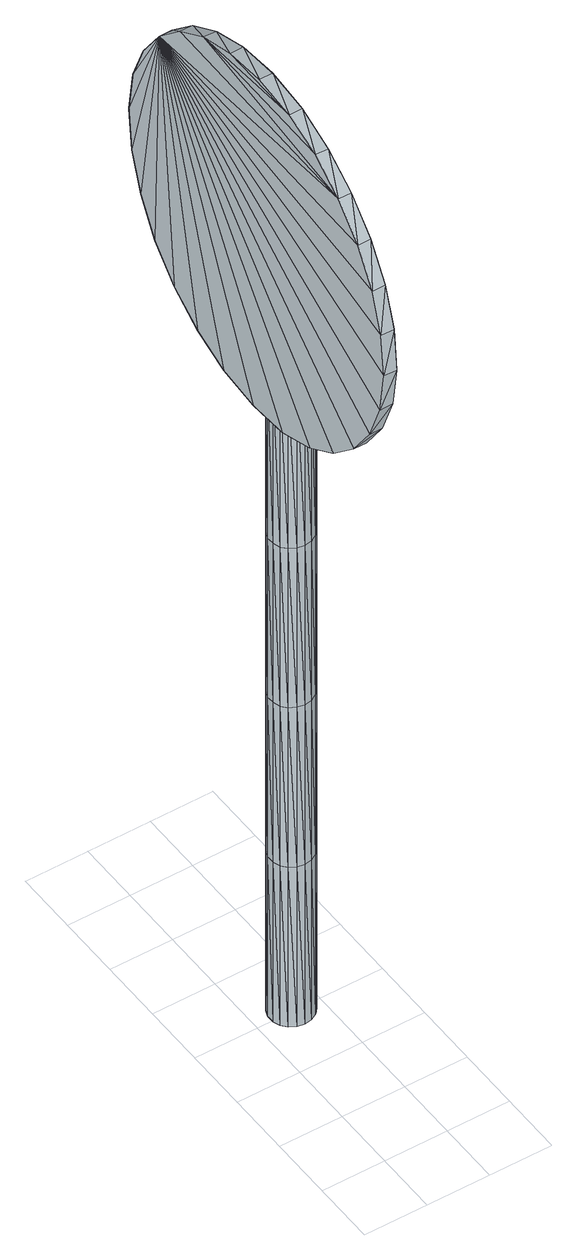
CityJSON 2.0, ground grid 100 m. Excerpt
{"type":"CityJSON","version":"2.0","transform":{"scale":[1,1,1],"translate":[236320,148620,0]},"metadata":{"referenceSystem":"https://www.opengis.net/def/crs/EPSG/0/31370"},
"CityObjects":{
"object1":{"type":"GenericCityObject","attributes":{"cluster":11,"mean_distance_to_centroid":0.0868,"new_centroid_x":236267.88,"new_centroid_y":149003.36,"mean_distance_to_camera":8.25,"H1":0,"H2":0,"Z_final":107.88,"cluster2":-1,"proj_x":236266.36,"proj_y":149008.48,"id_line":53392,"bearing_l":253.44,"distance":5.34,"orientation":"left","G_obj":73.44},"geometry":[{"type":"MultiSurface","lod":"2","boundaries":[[[0,1,2]],[[2,1,3]],[[3,1,4]],[[4,1,5]],[[5,1,6]],[[1,7,6]],[[1,8,7]],[[1,9,8]],[[1,10,9]],[[1,11,10]],[[1,12,11]],[[1,13,12]],[[1,14,13]],[[15,14,1]],[[16,15,1]],[[17,16,1]],[[18,17,1]],[[0,18,1]],[[19,20,0]],[[19,0,2]],[[21,19,2]],[[21,2,3]],[[21,3,22]],[[22,3,4]],[[22,4,23]],[[23,4,5]],[[23,5,24]],[[24,5,6]],[[24,6,25]],[[25,6,7]],[[25,7,26]],[[26,7,8]],[[26,8,27]],[[8,9,27]],[[27,9,28]],[[9,10,28]],[[10,29,28]],[[10,11,29]],[[11,30,29]],[[11,12,30]],[[30,12,31]],[[31,12,13]],[[31,13,32]],[[32,13,14]],[[32,14,33]],[[33,14,15]],[[33,15,34]],[[34,15,16]],[[34,16,35]],[[35,16,17]],[[36,35,17]],[[18,36,17]],[[20,36,18]],[[20,18,0]],[[37,38,20]],[[37,20,19]],[[39,37,19]],[[21,39,19]],[[39,21,40]],[[40,21,22]],[[40,22,41]],[[41,22,23]],[[41,23,42]],[[42,23,24]],[[42,24,43]],[[43,24,25]],[[43,25,44]],[[44,25,26]],[[26,45,44]],[[26,27,45]],[[27,46,45]],[[27,28,46]],[[28,47,46]],[[28,29,47]],[[47,29,48]],[[29,30,48]],[[48,30,49]],[[49,30,31]],[[49,31,50]],[[50,31,32]],[[50,32,51]],[[51,32,33]],[[51,33,52]],[[52,33,34]],[[52,34,53]],[[53,34,35]],[[54,53,35]],[[54,35,36]],[[38,54,36]],[[38,36,20]],[[55,56,38]],[[55,38,37]],[[57,55,37]],[[57,37,39]],[[57,39,58]],[[58,39,40]],[[58,40,59]],[[59,40,41]],[[59,41,60]],[[60,41,42]],[[60,42,61]],[[61,42,43]],[[61,43,62]],[[62,43,44]],[[44,63,62]],[[44,45,63]],[[45,64,63]],[[45,46,64]],[[46,65,64]],[[46,47,65]],[[47,66,65]],[[47,48,66]],[[66,48,67]],[[67,48,49]],[[67,49,68]],[[68,49,50]],[[68,50,69]],[[69,50,51]],[[69,51,70]],[[70,51,52]],[[70,52,71]],[[71,52,53]],[[72,71,53]],[[72,53,54]],[[56,72,54]],[[56,54,38]],[[73,74,56]],[[73,56,55]],[[75,73,55]],[[75,55,57]],[[75,57,76]],[[76,57,58]],[[76,58,77]],[[77,58,59]],[[77,59,78]],[[78,59,60]],[[78,60,79]],[[79,60,61]],[[79,61,80]],[[80,61,62]],[[62,81,80]],[[62,63,81]],[[63,82,81]],[[63,64,82]],[[64,83,82]],[[64,65,83]],[[65,84,83]],[[65,66,84]],[[84,66,85]],[[85,66,67]],[[85,67,86]],[[86,67,68]],[[86,68,87]],[[87,68,69]],[[87,69,88]],[[88,69,70]],[[88,70,89]],[[89,70,71]],[[90,89,71]],[[90,71,72]],[[74,90,72]],[[74,72,56]],[[91,92,74]],[[91,74,73]],[[93,91,73]],[[93,73,75]],[[93,75,94]],[[94,75,76]],[[94,76,95]],[[95,76,77]],[[95,77,96]],[[96,77,78]],[[96,78,97]],[[97,78,79]],[[97,79,98]],[[98,79,80]],[[80,99,98]],[[80,81,99]],[[81,100,99]],[[81,82,100]],[[82,101,100]],[[82,83,101]],[[83,102,101]],[[83,84,102]],[[102,84,103]],[[103,84,85]],[[103,85,104]],[[104,85,86]],[[104,86,105]],[[105,86,87]],[[105,87,106]],[[106,87,88]],[[106,88,107]],[[107,88,89]],[[108,107,89]],[[108,89,90]],[[92,108,90]],[[92,90,74]],[[92,91,109]],[[91,93,109]],[[93,94,109]],[[94,95,109]],[[95,96,109]],[[109,96,97]],[[109,97,98]],[[109,98,99]],[[109,99,100]],[[109,100,101]],[[109,101,102]],[[109,102,103]],[[109,103,104]],[[105,109,104]],[[106,109,105]],[[107,109,106]],[[108,109,107]],[[92,109,108]],[[110,111,112]],[[113,112,114]],[[115,112,113]],[[116,112,115]],[[117,112,116]],[[118,112,117]],[[119,112,118]],[[120,112,119]],[[121,112,120]],[[122,112,121]],[[122,123,112]],[[123,110,112]],[[111,124,112]],[[124,125,112]],[[125,126,112]],[[126,127,112]],[[127,128,112]],[[128,129,112]],[[129,130,112]],[[130,131,112]],[[112,131,132]],[[131,133,132]],[[131,134,133]],[[133,134,135]],[[133,135,136]],[[135,137,136]],[[133,136,138]],[[136,139,138]],[[136,137,139]],[[137,140,139]],[[137,135,140]],[[135,141,140]],[[135,134,141]],[[134,142,141]],[[134,131,142]],[[131,143,142]],[[131,130,143]],[[143,130,144]],[[144,130,129]],[[144,129,145]],[[145,129,128]],[[145,128,146]],[[146,127,147]],[[147,127,126]],[[147,126,148]],[[148,126,125]],[[148,125,149]],[[149,125,124]],[[150,149,124]],[[150,124,111]],[[151,150,111]],[[151,111,110]],[[152,151,110]],[[152,110,123]],[[146,128,127]],[[153,123,122]],[[154,153,122]],[[154,122,121]],[[155,154,121]],[[155,121,120]],[[156,155,120]],[[156,120,119]],[[157,156,119]],[[157,119,118]],[[157,118,158]],[[158,118,117]],[[158,117,159]],[[153,152,123]],[[159,117,116]],[[159,116,160]],[[160,116,115]],[[160,115,161]],[[161,115,113]],[[161,113,162]],[[162,113,114]],[[162,114,163]],[[163,114,112]],[[163,112,164]],[[164,112,132]],[[132,165,164]],[[132,133,165]],[[133,138,165]],[[138,139,140]],[[161,162,163]],[[160,161,163]],[[159,160,163]],[[158,159,163]],[[157,158,163]],[[156,157,163]],[[155,156,163]],[[154,155,163]],[[153,154,163]],[[153,163,152]],[[152,163,151]],[[151,163,150]],[[150,163,149]],[[149,163,148]],[[148,163,147]],[[147,163,146]],[[146,163,145]],[[145,163,144]],[[144,163,143]],[[143,163,142]],[[163,164,142]],[[142,164,165]],[[142,165,141]],[[165,140,141]],[[165,138,140]],[[166,167,168]],[[168,167,169]],[[170,168,169]],[[170,169,171]],[[170,171,172]],[[172,171,173]],[[172,173,174]],[[174,173,175]],[[174,175,176]],[[176,175,177]],[[176,177,178]],[[178,177,179]],[[178,179,180]],[[180,179,181]],[[180,181,182]],[[182,181,183]],[[182,183,184]],[[184,183,185]],[[184,185,186]],[[186,185,187]],[[186,187,188]],[[188,187,189]],[[188,189,190]],[[190,189,191]],[[192,190,191]],[[192,191,193]],[[194,192,193]],[[194,193,195]],[[196,194,195]],[[196,195,197]],[[198,196,197]],[[198,197,199]],[[200,198,199]],[[200,199,201]],[[202,200,201]],[[202,201,203]],[[204,202,203]],[[204,203,205]],[[206,204,205]],[[206,205,207]],[[208,206,207]],[[208,207,209]],[[210,208,209]],[[210,209,211]],[[212,210,211]],[[212,211,213]],[[214,212,213]],[[214,213,215]],[[216,214,215]],[[216,215,217]],[[216,217,218]],[[218,217,219]],[[218,219,220]],[[220,219,221]],[[220,221,222]],[[222,221,223]],[[222,223,224]],[[224,223,225]],[[224,225,226]],[[226,225,227]],[[226,227,228]],[[228,227,229]],[[228,229,230]],[[230,229,231]],[[230,231,232]],[[232,231,233]],[[232,233,234]],[[234,233,235]],[[234,235,236]],[[236,235,237]],[[238,236,237]],[[238,237,239]],[[238,239,240]],[[240,239,241]],[[241,242,240]],[[241,243,242]],[[242,243,244]],[[244,243,245]],[[244,245,246]],[[246,245,247]],[[246,247,248]],[[248,247,249]],[[248,249,250]],[[250,249,251]],[[250,251,252]],[[252,251,253]],[[252,253,254]],[[254,253,255]],[[254,255,256]],[[256,255,257]],[[256,257,258]],[[258,257,259]],[[258,259,260]],[[260,259,261]],[[260,261,262]],[[262,261,263]],[[262,263,264]],[[264,263,265]],[[264,265,266]],[[266,265,267]],[[267,268,266]],[[267,269,268]],[[269,270,268]],[[269,271,270]],[[271,272,270]],[[271,273,272]],[[273,274,272]],[[273,275,274]],[[275,276,274]],[[275,277,276]],[[277,278,276]],[[277,279,278]],[[279,280,278]],[[279,281,280]],[[281,282,280]],[[281,283,282]],[[283,284,282]],[[283,285,284]],[[285,286,284]],[[285,287,286]],[[287,288,286]],[[287,289,288]],[[288,289,290]],[[290,289,291]],[[290,291,292]],[[292,291,293]],[[292,293,294]],[[294,293,295]],[[294,295,296]],[[296,295,297]],[[296,297,298]],[[298,297,299]],[[298,299,300]],[[300,299,301]],[[300,301,302]],[[302,301,303]],[[302,303,304]],[[304,303,305]],[[304,305,306]],[[306,305,307]],[[306,307,308]],[[308,307,309]],[[308,309,310]],[[310,309,311]],[[311,166,310]],[[311,167,166]],[[169,167,311]],[[169,311,171]],[[171,311,309]],[[173,171,309]],[[173,309,307]],[[175,173,307]],[[175,307,305]],[[177,175,305]],[[177,305,303]],[[179,177,303]],[[179,303,301]],[[181,179,301]],[[181,301,299]],[[183,181,299]],[[183,299,297]],[[183,297,295]],[[185,183,295]],[[185,295,293]],[[187,185,293]],[[187,293,291]],[[189,187,291]],[[189,291,289]],[[189,289,287]],[[189,287,285]],[[191,189,285]],[[191,285,283]],[[193,191,283]],[[195,193,283]],[[195,283,281]],[[197,195,281]],[[199,197,281]],[[201,199,281]],[[201,281,279]],[[203,201,279]],[[205,203,279]],[[205,279,277]],[[205,277,207]],[[207,277,209]],[[209,277,275]],[[209,275,211]],[[211,275,273]],[[211,273,213]],[[213,273,271]],[[213,271,215]],[[215,271,269]],[[215,269,217]],[[217,269,219]],[[219,269,267]],[[219,267,221]],[[221,267,265]],[[221,265,223]],[[223,265,263]],[[223,263,225]],[[225,263,261]],[[225,261,227]],[[227,261,259]],[[227,259,229]],[[229,259,257]],[[229,257,255]],[[229,255,231]],[[231,255,253]],[[231,253,233]],[[233,253,251]],[[233,251,235]],[[251,249,235]],[[235,249,247]],[[235,247,237]],[[247,245,237]],[[237,245,243]],[[237,243,239]],[[239,243,241]],[[238,240,242]],[[168,310,166]],[[170,310,168]],[[170,308,310]],[[172,308,170]],[[172,306,308]],[[174,306,172]],[[174,304,306]],[[176,304,174]],[[176,302,304]],[[178,302,176]],[[178,300,302]],[[180,300,178]],[[180,298,300]],[[182,298,180]],[[182,296,298]],[[182,294,296]],[[184,294,182]],[[184,292,294]],[[186,292,184]],[[186,290,292]],[[188,290,186]],[[188,288,290]],[[188,286,288]],[[188,284,286]],[[190,284,188]],[[190,282,284]],[[192,282,190]],[[194,282,192]],[[194,280,282]],[[196,280,194]],[[198,280,196]],[[200,280,198]],[[200,278,280]],[[202,278,200]],[[204,278,202]],[[204,276,278]],[[204,206,276]],[[206,208,276]],[[208,274,276]],[[208,210,274]],[[210,272,274]],[[210,212,272]],[[212,270,272]],[[212,214,270]],[[214,268,270]],[[214,216,268]],[[216,218,268]],[[218,266,268]],[[218,220,266]],[[220,264,266]],[[220,222,264]],[[222,262,264]],[[222,224,262]],[[224,260,262]],[[224,226,260]],[[226,258,260]],[[226,228,258]],[[228,256,258]],[[228,254,256]],[[228,230,254]],[[230,252,254]],[[230,232,252]],[[232,250,252]],[[232,234,250]],[[250,234,248]],[[234,246,248]],[[234,236,246]],[[246,236,244]],[[236,242,244]],[[236,238,242]],[[312,313,314]],[[314,313,315]],[[316,314,315]],[[316,315,317]],[[316,317,318]],[[318,317,319]],[[318,319,320]],[[320,319,321]],[[320,321,322]],[[322,321,323]],[[322,323,324]],[[324,323,325]],[[324,325,326]],[[326,325,327]],[[326,327,328]],[[328,327,329]],[[328,329,330]],[[330,329,331]],[[330,331,332]],[[332,331,333]],[[332,333,334]],[[334,333,335]],[[334,335,336]],[[336,335,337]],[[338,336,337]],[[338,337,339]],[[340,338,339]],[[340,339,341]],[[342,340,341]],[[342,341,343]],[[344,342,343]],[[344,343,345]],[[346,344,345]],[[346,345,347]],[[348,346,347]],[[348,347,349]],[[350,348,349]],[[350,349,351]],[[352,350,351]],[[352,351,353]],[[354,352,353]],[[354,353,355]],[[356,354,355]],[[356,355,357]],[[358,356,357]],[[358,357,359]],[[360,358,359]],[[360,359,361]],[[362,360,361]],[[362,361,363]],[[362,363,364]],[[364,363,365]],[[364,365,366]],[[366,365,367]],[[366,367,368]],[[368,367,369]],[[368,369,370]],[[370,369,371]],[[370,371,372]],[[372,371,373]],[[372,373,374]],[[374,373,375]],[[374,375,376]],[[376,375,377]],[[376,377,378]],[[378,377,379]],[[378,379,380]],[[380,379,381]],[[380,381,382]],[[382,381,383]],[[382,383,384]],[[384,383,385]],[[386,384,385]],[[386,385,387]],[[386,387,388]],[[388,387,389]],[[389,390,388]],[[389,391,390]],[[390,391,392]],[[392,391,393]],[[392,393,394]],[[394,393,395]],[[394,395,396]],[[396,395,397]],[[396,397,398]],[[398,397,399]],[[398,399,400]],[[400,399,401]],[[400,401,402]],[[402,401,403]],[[402,403,404]],[[404,403,405]],[[404,405,406]],[[406,405,407]],[[406,407,408]],[[408,407,409]],[[408,409,410]],[[410,409,411]],[[410,411,412]],[[412,411,413]],[[412,413,414]],[[414,413,415]],[[415,416,414]],[[415,417,416]],[[417,418,416]],[[417,419,418]],[[419,420,418]],[[419,421,420]],[[421,422,420]],[[421,423,422]],[[423,424,422]],[[423,425,424]],[[425,426,424]],[[425,427,426]],[[427,428,426]],[[427,429,428]],[[429,430,428]],[[429,431,430]],[[431,432,430]],[[431,433,432]],[[433,434,432]],[[433,435,434]],[[435,436,434]],[[435,437,436]],[[436,437,438]],[[438,437,439]],[[438,439,440]],[[440,439,441]],[[440,441,442]],[[442,441,443]],[[442,443,444]],[[444,443,445]],[[444,445,446]],[[446,445,447]],[[446,447,448]],[[448,447,449]],[[448,449,450]],[[450,449,451]],[[450,451,452]],[[452,451,453]],[[452,453,454]],[[454,453,455]],[[454,455,456]],[[456,455,457]],[[456,457,458]],[[458,457,459]],[[459,312,458]],[[459,313,312]],[[315,313,459]],[[315,459,317]],[[317,459,457]],[[319,317,457]],[[319,457,455]],[[321,319,455]],[[321,455,453]],[[323,321,453]],[[323,453,451]],[[325,323,451]],[[325,451,449]],[[327,325,449]],[[327,449,447]],[[329,327,447]],[[329,447,445]],[[329,445,443]],[[331,329,443]],[[331,443,441]],[[333,331,441]],[[333,441,439]],[[335,333,439]],[[335,439,437]],[[335,437,435]],[[335,435,433]],[[337,335,433]],[[337,433,431]],[[339,337,431]],[[341,339,431]],[[341,431,429]],[[343,341,429]],[[345,343,429]],[[347,345,429]],[[347,429,427]],[[349,347,427]],[[351,349,427]],[[351,427,425]],[[351,425,353]],[[353,425,355]],[[355,425,423]],[[355,423,357]],[[357,423,421]],[[357,421,359]],[[359,421,419]],[[359,419,361]],[[361,419,417]],[[361,417,363]],[[363,417,365]],[[365,417,415]],[[365,415,367]],[[367,415,369]],[[369,415,413]],[[369,413,371]],[[371,413,411]],[[371,411,373]],[[373,411,409]],[[373,409,375]],[[375,409,407]],[[375,407,377]],[[377,407,405]],[[377,405,403]],[[377,403,379]],[[379,403,401]],[[379,401,381]],[[381,401,399]],[[381,399,383]],[[399,397,383]],[[383,397,395]],[[383,395,385]],[[395,393,385]],[[385,393,391]],[[385,391,387]],[[387,391,389]],[[386,388,390]],[[314,458,312]],[[316,458,314]],[[316,456,458]],[[318,456,316]],[[318,454,456]],[[320,454,318]],[[320,452,454]],[[322,452,320]],[[322,450,452]],[[324,450,322]],[[324,448,450]],[[326,448,324]],[[326,446,448]],[[328,446,326]],[[328,444,446]],[[328,442,444]],[[330,442,328]],[[330,440,442]],[[332,440,330]],[[332,438,440]],[[334,438,332]],[[334,436,438]],[[334,434,436]],[[334,432,434]],[[336,432,334]],[[336,430,432]],[[338,430,336]],[[340,430,338]],[[340,428,430]],[[342,428,340]],[[344,428,342]],[[346,428,344]],[[346,426,428]],[[348,426,346]],[[350,426,348]],[[350,424,426]],[[350,352,424]],[[352,354,424]],[[354,422,424]],[[354,356,422]],[[356,420,422]],[[356,358,420]],[[358,418,420]],[[358,360,418]],[[360,416,418]],[[360,362,416]],[[362,364,416]],[[364,414,416]],[[364,366,414]],[[366,368,414]],[[368,412,414]],[[368,370,412]],[[370,410,412]],[[370,372,410]],[[372,408,410]],[[372,374,408]],[[374,406,408]],[[374,376,406]],[[376,404,406]],[[376,402,404]],[[376,378,402]],[[378,400,402]],[[378,380,400]],[[380,398,400]],[[380,382,398]],[[398,382,396]],[[382,394,396]],[[382,384,394]],[[394,384,392]],[[384,390,392]],[[384,386,390]]]}]}
},
"vertices":[
[57,338,2],[57,304,2],[69,336,2],[79,330,2],[86,321,2],[90,310,2],[90,298,2],[86,287,2],[79,279,2],[69,273,2],[57,271,2],[46,273,2],[35,279,2],[28,287,2],[24,298,2],[24,310,2],[28,321,2],[35,330,2],[46,336,2],[69,336,300],[57,338,300],[79,330,300],[86,321,300],[90,310,300],[90,298,300],[86,287,300],[79,279,300],[69,273,300],[57,271,300],[46,273,300],[35,279,300],[28,287,300],[24,298,300],[24,310,300],[28,321,300],[35,330,300],[46,336,300],[69,336,598],[57,338,598],[79,330,598],[86,321,598],[90,310,598],[90,298,598],[86,287,598],[79,279,598],[69,273,598],[57,271,598],[46,273,598],[35,279,598],[28,287,598],[24,298,598],[24,310,598],[28,321,598],[35,330,598],[46,336,598],[69,336,895],[57,338,895],[79,330,895],[86,321,895],[90,310,895],[90,298,895],[86,287,895],[79,279,895],[69,273,895],[57,271,895],[46,273,895],[35,279,895],[28,287,895],[24,298,895],[24,310,895],[28,321,895],[35,330,895],[46,336,895],[69,336,1193],[57,338,1193],[79,330,1193],[86,321,1193],[90,310,1193],[90,298,1193],[86,287,1193],[79,279,1193],[69,273,1193],[57,271,1193],[46,273,1193],[35,279,1193],[28,287,1193],[24,298,1193],[24,310,1193],[28,321,1193],[35,330,1193],[46,336,1193],[69,336,1491],[57,338,1491],[79,330,1491],[86,321,1491],[90,310,1491],[90,298,1491],[86,287,1491],[79,279,1491],[69,273,1491],[57,271,1491],[46,273,1491],[35,279,1491],[28,287,1491],[24,298,1491],[24,310,1491],[28,321,1491],[35,330,1491],[46,336,1491],[57,304,1491],[22,178,1185],[22,122,1221],[31,546,1645],[29,604,1525],[30,582,1589],[28,612,1456],[27,604,1387],[25,582,1324],[24,546,1268],[23,499,1221],[23,443,1185],[22,380,1162],[22,311,1154],[21,241,1162],[23,75,1268],[23,39,1324],[25,17,1387],[26,9,1456],[27,17,1525],[28,39,1589],[29,75,1645],[30,122,1692],[32,499,1692],[32,443,1727],[31,178,1727],[32,241,1750],[32,380,1750],[32,311,1758],[11,380,1750],[11,311,1758],[11,241,1750],[10,178,1728],[9,122,1692],[8,75,1645],[7,39,1589],[6,17,1526],[5,9,1457],[4,17,1387],[3,39,1324],[2,75,1268],[1,122,1221],[1,178,1185],[0,241,1163],[1,311,1155],[1,380,1163],[2,443,1185],[2,499,1221],[3,546,1268],[5,582,1324],[6,605,1387],[7,613,1457],[8,605,1526],[9,582,1589],[10,546,1645],[11,499,1692],[11,443,1728],[14,415,1304],[14,415,1265],[47,414,1304],[47,414,1265],[47,395,1304],[47,395,1265],[69,387,1304],[69,387,1265],[73,385,1304],[73,385,1265],[76,384,1304],[76,384,1265],[80,382,1304],[80,382,1265],[83,380,1304],[83,380,1265],[86,378,1304],[86,378,1265],[90,376,1304],[90,376,1265],[93,374,1304],[93,374,1265],[103,366,1304],[103,366,1265],[105,364,1304],[105,364,1265],[108,361,1304],[108,361,1265],[110,358,1304],[110,358,1265],[111,355,1304],[111,355,1265],[112,352,1304],[112,352,1265],[113,348,1304],[113,348,1265],[113,345,1304],[113,345,1265],[112,310,1304],[112,310,1265],[110,291,1304],[110,291,1265],[109,286,1304],[109,286,1265],[107,281,1304],[107,281,1265],[105,277,1304],[105,277,1265],[103,273,1304],[103,273,1265],[99,269,1304],[99,269,1265],[96,265,1304],[96,265,1265],[91,262,1304],[91,262,1265],[87,260,1304],[87,260,1265],[82,258,1304],[82,258,1265],[77,256,1304],[77,256,1265],[72,254,1304],[72,254,1265],[67,253,1304],[67,253,1265],[61,253,1304],[61,253,1265],[56,252,1304],[56,252,1265],[44,252,1304],[44,252,1265],[42,227,1304],[42,227,1265],[13,226,1304],[13,226,1265],[14,257,1304],[14,257,1265],[34,271,1304],[34,271,1265],[50,270,1304],[50,270,1265],[54,270,1304],[54,270,1265],[57,270,1304],[57,270,1265],[61,270,1304],[61,270,1265],[64,271,1304],[64,271,1265],[67,271,1304],[67,271,1265],[71,272,1304],[71,272,1265],[74,273,1304],[74,273,1265],[77,274,1304],[77,274,1265],[79,276,1304],[79,276,1265],[82,278,1304],[82,278,1265],[84,280,1304],[84,280,1265],[85,283,1304],[85,283,1265],[86,286,1304],[86,286,1265],[87,289,1304],[87,289,1265],[89,308,1304],[89,308,1265],[88,345,1304],[88,345,1265],[88,347,1304],[88,347,1265],[88,349,1304],[88,349,1265],[87,351,1304],[87,351,1265],[86,353,1304],[86,353,1265],[84,355,1304],[84,355,1265],[83,356,1304],[83,356,1265],[81,358,1304],[81,358,1265],[78,359,1304],[78,359,1265],[76,360,1304],[76,360,1265],[74,361,1304],[74,361,1265],[71,362,1304],[71,362,1265],[69,362,1304],[69,362,1265],[67,363,1304],[67,363,1265],[64,364,1304],[64,364,1265],[44,368,1304],[44,368,1265],[19,381,1304],[19,381,1265],[22,415,1473],[22,415,1434],[56,414,1473],[56,414,1434],[55,395,1473],[55,395,1434],[77,387,1473],[77,387,1434],[81,385,1473],[81,385,1434],[84,384,1473],[84,384,1434],[88,382,1473],[88,382,1434],[91,380,1473],[91,380,1434],[94,378,1473],[94,378,1434],[98,376,1473],[98,376,1434],[101,374,1473],[101,374,1434],[111,366,1473],[111,366,1434],[113,364,1473],[113,364,1434],[116,361,1473],[116,361,1434],[118,358,1473],[118,358,1434],[119,355,1473],[119,355,1434],[120,352,1473],[120,352,1434],[121,348,1473],[121,348,1434],[121,345,1473],[121,345,1434],[120,310,1473],[120,310,1434],[118,291,1473],[118,291,1434],[117,286,1473],[117,286,1434],[115,281,1473],[115,281,1434],[113,277,1473],[113,277,1434],[111,273,1473],[111,273,1434],[107,269,1473],[107,269,1434],[104,265,1473],[104,265,1434],[100,262,1473],[100,262,1434],[99,262,1473],[99,262,1434],[95,260,1473],[95,260,1434],[90,258,1473],[90,258,1434],[85,256,1473],[85,256,1434],[80,254,1473],[80,254,1434],[75,253,1473],[75,253,1434],[69,253,1473],[69,253,1434],[64,252,1473],[64,252,1434],[52,252,1473],[52,252,1434],[50,227,1473],[50,227,1434],[21,226,1473],[21,226,1434],[22,257,1473],[22,257,1434],[42,271,1473],[42,271,1434],[58,270,1473],[58,270,1434],[62,270,1473],[62,270,1434],[65,270,1473],[65,270,1434],[69,270,1473],[69,270,1434],[72,271,1473],[72,271,1434],[75,271,1473],[75,271,1434],[79,272,1473],[79,272,1434],[82,273,1473],[82,273,1434],[85,274,1473],[85,274,1434],[87,276,1473],[87,276,1434],[90,278,1473],[90,278,1434],[92,280,1473],[92,280,1434],[93,283,1473],[93,283,1434],[94,286,1473],[94,286,1434],[95,289,1473],[95,289,1434],[97,308,1473],[97,308,1434],[97,345,1473],[97,345,1434],[96,347,1473],[96,347,1434],[96,349,1473],[96,349,1434],[95,351,1473],[95,351,1434],[94,353,1473],[94,353,1434],[92,355,1473],[92,355,1434],[91,356,1473],[91,356,1434],[89,358,1473],[89,358,1434],[86,359,1473],[86,359,1434],[84,360,1473],[84,360,1434],[82,361,1473],[82,361,1434],[80,362,1473],[80,362,1434],[77,362,1473],[77,362,1434],[75,363,1473],[75,363,1434],[72,364,1473],[72,364,1434],[52,368,1473],[52,368,1434],[28,381,1473],[28,381,1434]
]}
